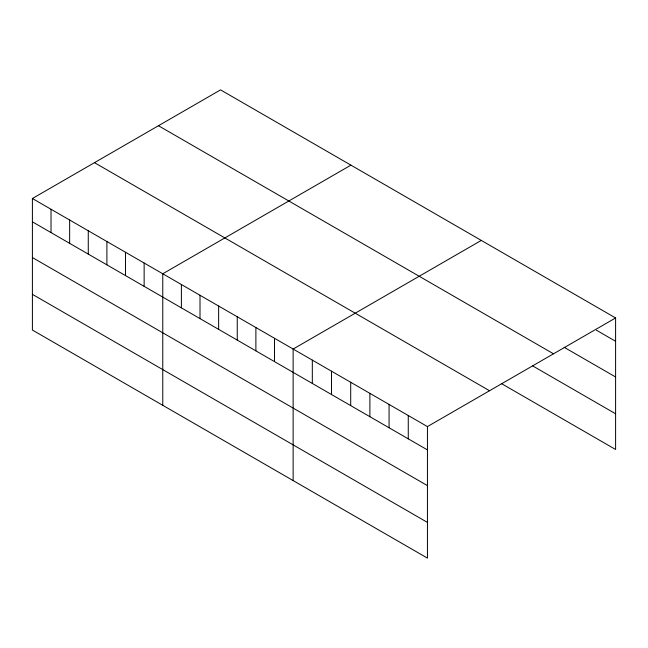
<?xml version="1.0" encoding="UTF-8"?>
<svg xmlns="http://www.w3.org/2000/svg" width="648" height="648" viewBox="0 0 648 648"><rect width="100%" height="100%" fill="white"/><g stroke="black" fill="none" stroke-linecap="round" stroke-linejoin="round"><path stroke-width="0.97" d="M32.4 198.507L427.445 426.587L427.445 558.122L32.4 330.043L32.4 198.507L220.555 89.878L615.6 317.957L615.6 449.493L501.341 383.527M350.916 165.151L162.769 273.772L162.769 405.308M481.286 240.416L293.131 349.045L293.131 480.573M427.445 426.587L615.6 317.957M596.411 330.205L615.6 341.285M564.141 347.288L615.6 376.99M158.46 125.728L553.514 353.808M532.745 365.942L615.6 413.78M94.487 162.664L489.54 390.744M32.4 221.835L427.445 449.915M32.4 257.54L427.445 485.619M32.4 294.33L427.445 522.41M408.264 415.514L408.264 438.834M389.075 404.433L389.075 427.761M369.887 393.352L369.887 416.68M350.698 382.28L350.698 405.599M331.509 371.199L331.509 394.527M312.32 360.118L312.32 383.446M274.509 338.288L274.509 361.616M255.887 327.54L255.887 350.86M237.257 316.783L237.257 340.111M218.635 306.034L218.635 329.354M200.013 295.277L200.013 318.605M181.391 284.529L181.391 307.857M144.139 263.023L144.139 286.351M125.518 252.275L125.518 275.594M106.896 241.518L106.896 264.846M88.274 230.769L88.274 254.089M69.644 220.012L69.644 243.34M51.022 209.264L51.022 232.583"/></g></svg>
